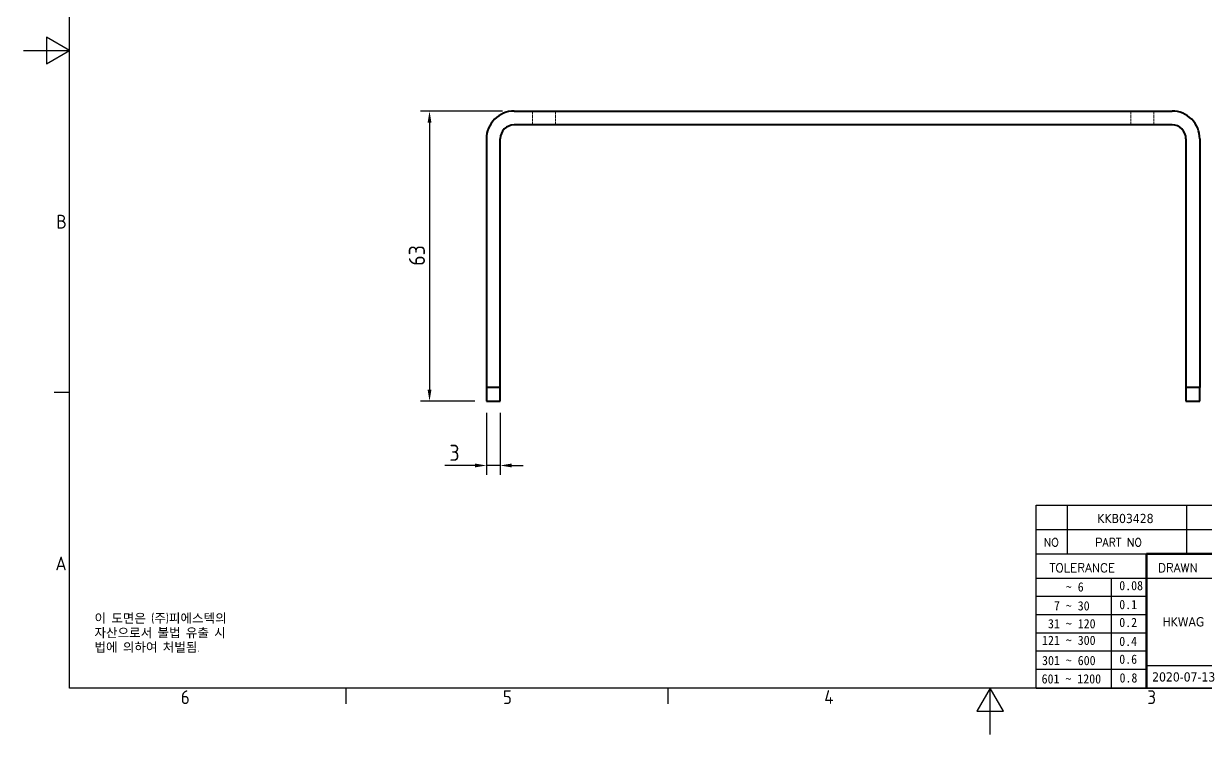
# Model space of a CAD drawing. Header units: millimetres. Extents: x 0 to 420, y 0 to 297.
# Drawn here: x 0 to 256.8, y 0 to 154.4 of the extents above; entities that cross this region are included whole.
import ezdxf
from ezdxf.enums import TextEntityAlignment as Align

# ---------------------------------------------------------------- set-up
doc = ezdxf.new("R2010")
doc.units = ezdxf.units.MM
doc.linetypes.add('DASHED', pattern=[0.2067, 0.1654, -0.0413])
doc.layers.get('0').update_dxf_attribs({"color": 3, "lineweight": 25, "true_color": 0x00ff00})
for name, color, linetype, lineweight, true_color in [('가려진 것(ISO)', 2, 'DASHED', 18, 0xffff00), ('가시적인 것(ISO)', 3, 'Continuous', 40, 0x00ff00), ('기호(ISO)', 5, 'Continuous', 25, 0x0000ff), ('제목(ISO)', 5, 'Continuous', 50, 0x0000ff), ('치수(ISO)', 2, 'Continuous', 25, 0xffff00)]:
    doc.layers.add(name, color=color, linetype=linetype, lineweight=lineweight, true_color=true_color)
doc.layers.add('경계(ISO)', color=7, linetype='Continuous', lineweight=25)
doc.layers.add('해치(ISO)', color=7, linetype='Continuous', lineweight=18)
doc.styles.add('HAN_291', font='')
doc.styles.add('HAN_370', font='', dxfattribs={"width": 2})
doc.styles.add('RC_284', font='ROMANC.shx')
doc.styles.add('RC_287', font='ROMANC.shx')
doc.styles.add('RC_292', font='ROMANC.shx')
doc.styles.add('ROMANT_294', font='romant.shx')
doc.styles.add('문자 텍스트_PSTEK_POSCO', font='isocp.shx')
doc.styles.add('치수 텍스트_PSTEK_POSCO', font='isocp.shx')
doc.styles.add('텍스트 스타일198', font='tahoma.ttf')
doc.styles.add('텍스트 스타일333', font='ROMANC.shx', dxfattribs={"width": 0.800000011920929})
doc.styles.get('HAN_291').set_extended_font_data('GulimChe')
doc.styles.get('HAN_370').set_extended_font_data('GulimChe')
doc.dimstyles.new('치수_PSTEK_POSCO', dxfattribs={"dimtxt": 3.5, "dimasz": 2.5, "dimexe": 2, "dimexo": 2.5, "dimgap": 1, "dimtad": 1, "dimrnd": 1e-08, "dimdsep": 46, "dimtxsty": '치수 텍스트_PSTEK_POSCO', "dimcen": 0.09, "dimdle": 10, "dimclrd": 7, "dimclre": 7, "dimclrt": 2, "dimadec": 1, "dimazin": 2, "dimtfac": 1, "dimtmove": 0, "dimatfit": 3, "dimfxl": 1, "dimtolj": 1, "dimlwd": -1, "dimlwe": -1, "dimarcsym": 0})

# ---------------------------------------------------------------- blocks, each defined once
blk = doc.blocks.new('경계 Default Border')
at = {"layer": '경계(ISO)'}
for p, q in [((10, 74.25000190734863), (6.599999666213989, 74.25000190734863)), ((70, 10), (70, 6.599999666213989)), ((140, 10), (140, 6.599999666213989))]:
    blk.add_line(p, q, dxfattribs=at)
at = {"layer": '경계(ISO)', "flags": 128}
for points in [[(10, 10), (10, 287.0000076293945), (410, 287.0000076293945), (410, 10), (10, 10)], [(0, 148.5000038146973), (10, 148.5000038146973), (5, 151.3867473602295), (5, 145.6132507324219), (10, 148.5000038146973)], [(210, 0), (210, 10), (207.1132469177246, 5), (212.8867530822754, 5), (210, 10)]]:
    blk.add_lwpolyline(points, dxfattribs=at)
at = {"layer": '경계(ISO)', "color": 2, "true_color": 0xffff00, "char_height": 3.00000011920929, "attachment_point": 7, "style": '문자 텍스트_PSTEK_POSCO'}
for s, insert in [('B', (7.078270083685684, 109.8463944559917)), ('A', (6.914400698149937, 35.61784856929444)), ('6', (34.14453946055966, 6.57139439638704)), ('5', (104.1445394605597, 6.57139439638704)), ('4', (173.9734701308116, 6.59999988079071)), ('3', (244.1685395229535, 6.57139439638704))]:
    blk.add_mtext(s, dxfattribs=dict(at, insert=insert))
blk = doc.blocks.new('제목 블록 PSTEK')
at = {"true_color": 0x848484}
for points in [[(317.2195697678507, 17.0593801673321), (322.0326348870767, 21.62682475217465), (322.2781991042243, 21.94392121864296), (317.0471853425802, 16.97985676345368), (318.7512090904202, 16.1899260703855), (316.0018030350395, 12.71868385740789), (316.3356552234328, 13.00206718743325), (318.9235935156908, 16.2694494742633)], [(321.9846681452406, 19.60711530335299), (321.4042753185749, 19.60711530335299), (321.4042753185749, 19.45905590879572), (321.9846681452406, 19.45905590879572)], [(324.6615819988275, 19.45905590879572), (325.4196460989604, 19.45905590879572), (325.4196460989604, 20.11051724484596), (325.2419748254881, 20.11051724484596), (325.2419748254881, 19.60711530335299), (324.4839107253602, 19.60711530335299), (324.4839107253602, 15.3430047401139), (322.1623394187076, 15.3430047401139), (322.1623394187076, 15.19494534555726), (324.6615819988275, 15.19494534555726)], [(328.2914414389548, 19.45905590879572), (329.4054050004294, 19.45905590879572), (329.4054050004294, 20.11051724484596), (329.2277337269622, 20.11051724484596), (329.2277337269622, 19.60711530335299), (328.1137701654877, 19.60711530335299), (328.1137701654877, 18.25543873810179), (328.2914414389548, 18.25543873810179)], [(328.2914414389548, 17.41554667867274), (329.4054050004294, 17.41554667867274), (329.4054050004294, 18.10737934354514), (329.2277337269622, 18.10737934354514), (329.2277337269622, 17.56360607323003), (328.1137701654877, 17.56360607323003), (328.1137701654877, 15.9944660761648), (328.2914414389548, 15.9944660761648)], [(332.5088862584528, 20.1105172448466), (332.3312149849806, 20.1105172448466), (332.3312149849806, 18.99741471888368), (332.5088862584528, 19.11081371413894)], [(335.6156307331414, 20.11051724484596), (335.2535118015555, 20.11051724484596), (334.2514536401189, 19.30614745124769), (335.4855464857051, 15.3430047401139), (333.1954852176545, 15.3430047401139), (333.2478643833523, 15.19494534555726), (335.6632177591723, 15.19494534555726), (334.4291249135862, 19.15808805669106)], [(329.5356972676428, 15.8464066816075), (329.3580259941756, 15.8464066816075), (329.3580259941756, 15.3430047401139), (325.8342124037171, 15.3430047401139), (325.8342124037171, 15.19494534555726), (329.5356972676428, 15.19494534555726)], [(332.5088862584528, 16.92964231796647), (332.3312149849806, 17.43186301645164), (332.3312149849806, 15.3430047401139), (330.0369607660135, 15.3430047401139), (330.0369607660135, 15.19494534555726), (332.5088862584528, 15.19494534555726)]]:
    blk.add_hatch(color=252, dxfattribs=at).paths.add_polyline_path(points)
at = {"true_color": 0x0000ff}
blk.add_hatch(color=5, dxfattribs=at).paths.add_polyline_path([(321.6183518841322, 17.4193704504104), (319.5281351041078, 18.24969419629727), (322.4505835294948, 22.02344462252142), (317.2195697678507, 17.0593801673321), (318.9235935156908, 16.2694494742633), (316.1741874603099, 12.79820726128571)])
at = {"true_color": 0xff0000}
h = blk.add_hatch(color=1, dxfattribs=at)
edge = h.paths.add_edge_path(flags=0)
edge.add_line((314.2242174273352, 19.60711530335299), (314.2242174273352, 17.00126995915134))
edge.add_line((314.2242174273352, 17.00126995915134), (314.3485873187598, 17.00126995915134))
edge.add_arc((314.3485873187598, 17.6527312952023), 0.6514613360509371, 270, 360)
edge.add_line((315.0000486548106, 17.6527312952023), (315.0000486548106, 18.95565396730211))
edge.add_arc((314.3485873187598, 18.95565396730212), 0.6514613360508712, 0, 90)
edge.add_line((314.3485873187598, 19.60711530335299), (314.2242174273352, 19.60711530335299))
edge = h.paths.add_edge_path()
edge.add_arc((314.9847713324306, 18.28938669179658), 1.969189947606664, 269.9999999999959, 450)
edge.add_line((314.9847713324306, 20.25857663940318), (311.7664314776902, 20.25857663940324))
edge.add_line((311.7664314776902, 20.25857663940324), (311.7664314776902, 15.3430047401139))
edge.add_line((311.7664314776902, 15.3430047401139), (314.2242174273352, 15.3430047401139))
edge.add_line((314.2242174273352, 15.3430047401139), (314.2242174273352, 16.32019674418991))
edge.add_line((314.2242174273352, 16.32019674418991), (314.9847713324307, 16.32019674418991))
at = {"true_color": 0x848484}
h = blk.add_hatch(color=252, dxfattribs=at)
edge = h.paths.add_edge_path()
edge.add_arc((314.9847713324309, 18.28938669179657), 1.969189947606666, 270, 406.8278729790604)
edge.add_arc((315.1624426058984, 18.1413272972396), 1.969189947606962, -90, 53.560984836317004, ccw=False)
edge.add_line((315.1624426058984, 16.17213734963263), (314.4018887008024, 16.17213734963263))
edge.add_line((314.4018887008024, 16.17213734963263), (314.4018887008024, 15.19494534555726))
edge.add_line((314.4018887008024, 15.19494534555726), (311.9441027511573, 15.19494534555726))
edge.add_line((311.9441027511573, 15.19494534555726), (311.9441027511573, 15.3430047401139))
edge.add_line((311.9441027511573, 15.3430047401139), (314.2242174273352, 15.3430047401139))
edge.add_line((314.2242174273352, 15.3430047401139), (314.2242174273352, 16.32019674418991))
edge.add_line((314.2242174273352, 16.32019674418991), (314.9847713324309, 16.32019674418991))
h = blk.add_hatch(color=252, dxfattribs=at)
edge = h.paths.add_edge_path()
edge.add_line((314.4018887008024, 19.45905590879572), (314.5262585922315, 19.45905590879572))
edge.add_arc((314.5262585922314, 18.80759457274939), 0.6514613360463194, 60.4189348879147, 90.00000000000318, ccw=False)
edge.add_arc((314.3485873187602, 18.95565396730057), 0.6514613360524251, 39.96992292766206, 90.00000000009999)
edge.add_line((314.3485873187591, 19.60711530335307), (314.2242174273352, 19.60711530335298))
edge.add_line((314.2242174273352, 19.60711530335299), (314.2242174273352, 17.00126995915134))
edge.add_line((314.2242174273352, 17.00126995915134), (314.3485873187591, 17.00126995915134))
edge.add_arc((314.3485873187568, 17.652731295233), 0.6514613360816299, 270.0000000002, 274.6930825552478)
edge.add_line((314.4018887008024, 17.0034541317032), (314.4018887008024, 19.45905590879572))
at = {"true_color": 0xff0000}
for points in [[(324.4839107253602, 19.60711530335299), (325.2419748254881, 19.60711530335299), (325.2419748254881, 20.25857663940324), (321.2266040451076, 20.25857663940324), (321.2266040451076, 19.60711530335299), (321.9846681452406, 19.60711530335299), (321.9846681452406, 15.3430047401139), (324.4839107253602, 15.3430047401139)], [(329.2277337269622, 20.25857663940324), (325.65654113025, 20.25857663940324), (325.65654113025, 15.3430047401139), (329.3580259941756, 15.3430047401139), (329.3580259941756, 15.9944660761648), (328.1137701654877, 15.9944660761648), (328.1137701654877, 17.56360607323003), (329.2277337269622, 17.56360607323003), (329.2277337269622, 18.25543873810179), (328.1137701654877, 18.25543873810179), (328.1137701654877, 19.60711530335299), (329.2277337269622, 19.60711530335299)], [(332.3312149849806, 20.25857663940324), (329.8592894925411, 20.25857663940324), (329.8592894925411, 15.3430047401139), (332.3312149849806, 15.3430047401139), (332.3312149849806, 17.4318630164523), (333.0701931098801, 15.3430047401139), (335.4855464857051, 15.3430047401139), (334.2514536401189, 19.30614745124769), (335.4379594596742, 20.25857663940324), (334.3071782107978, 20.25857663940324), (332.3312149849806, 18.99741471888304)]]:
    blk.add_hatch(color=1, dxfattribs=at).paths.add_polyline_path(points)
at = {"layer": '해치(ISO)', "true_color": 0x27d1fc}
h = blk.add_hatch(color=140, dxfattribs=at)
edge = h.paths.add_edge_path()
edge.add_ellipse((330.3660919371412, 20.15576403068321), major_axis=(9.100907360794343, 0), ratio=0.4069904968023172, start_angle=301.3098473703837, end_angle=507.7436900681698)
edge.add_ellipse((331.5340919371412, 20.4634168429492), major_axis=(-9.82350664112931, 0), ratio=0.3942600559756514, start_angle=111.51207141178469, end_angle=334.47025347086895, ccw=False)
edge.add_line((335.1363447531188, 16.8601935978785), (335.0955236905705, 16.99119398620872))
at = {"color": 180, "true_color": 0x3f00ff}
for p, q in [((182.475792979055, 11.79100474011392), (182.4757929790549, 51.56524660363496)), ((182.4757929790549, 51.56524660363496), (372.4757929537551, 51.56524660363496)), ((189.2651435055721, 51.56524660363496), (189.2651435055722, 41.00524660363494)), ((215.2152739891528, 41.00524660363494), (215.2152739891528, 51.56524660363496)), ((280.8758854511282, 51.56524660363496), (280.8758854511282, 41.00524660363494)), ((310.0881549537552, 51.56524660363496), (310.0881549537553, 41.00524660363494)), ((316.9044520275131, 51.56524660363496), (316.9044520275127, 41.00524660363494)), ((338.4566026226726, 51.56524660363496), (338.4566026226727, 41.00524660363494)), ((372.4757929537551, 51.56524660363496), (372.4757929537551, 11.79100474011389)), ((182.475792979055, 46.2852466036349), (372.4757929537551, 46.28524660363492)), ((182.475792979055, 41.00524660363493), (206.451475290024, 41.00524660363493)), ((222.9401812389276, 11.79100474011392), (222.9401812389276, 41.00524660363494)), ((239.4288871878316, 11.79100474011392), (239.4288871878316, 41.00524660363494)), ((255.9175931367356, 11.79100474011392), (255.9175931367356, 41.00524660363494)), ((268.6918866058747, 41.00524660363494), (268.6918866058747, 30.44524660363498)), ((280.8758854511282, 41.00524660363494), (280.8758854511282, 25.16524660363502)), ((310.088154953755, 41.00524660363494), (310.088154953755, 11.79100474011392)), ((182.475792979055, 35.72524660363497), (206.451475290024, 35.72524660363497)), ((198.8621818849491, 12.02524660363491), (198.8621818849491, 35.72524660363497)), ((206.451475290024, 35.72524660363497), (372.4757929537551, 35.72524660363497)), ((182.475792979055, 31.77524660363492), (206.451475290024, 31.77524660363492)), ((255.917593136736, 30.44524660363498), (372.4757929537552, 30.44524660363501)), ((182.475792979055, 27.82524660363487), (206.451475290024, 27.82524660363487)), ((182.475792979055, 23.87524660363505), (206.451475290024, 23.87524660363505)), ((255.9175931367359, 25.16524660363502), (372.4757929537552, 25.165246603635)), ((268.6918866058744, 25.16524660363502), (268.6918866058744, 11.79100474011392)), ((182.475792979055, 19.92524660363478), (206.451475290024, 19.92524660363478)), ((255.9175931367359, 19.88524660363481), (310.0881549537553, 19.88524660363481)), ((182.475792979055, 15.97524660363496), (206.451475290024, 15.97524660363496)), ((206.451475290024, 16.74100474011396), (255.9175931367359, 16.74100474011396)), ((182.475792979055, 11.79100474011392), (372.4757929537551, 11.79100474011389))]:
    blk.add_line(p, q, dxfattribs=at)
at = {"color": 7, "lineweight": 50}
for p, q in [((206.4514752900237, 11.79100474011392), (206.4514752900237, 41.00524660363494)), ((206.451475290024, 41.00524660363494), (372.4757929537551, 41.00524660363496))]:
    blk.add_line(p, q, dxfattribs=at)
at = {"color": 7}
for p, q in [((322.2781991042243, 21.94392121864296), (317.0471853425802, 16.97985676345368)), ((322.4505835294948, 22.02344462252142), (317.2195697678507, 17.0593801673321)), ((317.2195697678507, 17.0593801673321), (322.0326348870767, 21.62682475217465)), ((319.5281351041078, 18.24969419629727), (322.4505835294948, 22.02344462252142)), ((322.0326348870767, 21.62682475217465), (322.2781991042243, 21.94392121864296)), ((311.7664314776902, 20.25900474011391), (311.7664314776902, 15.34300474011391)), ((314.9847713324309, 20.25857663940324), (311.7664314776902, 20.25857663940324)), ((314.9847713324309, 20.25857663940324), (311.7664314776902, 20.25857663940324)), ((311.7664314776902, 20.25857663940324), (311.7664314776902, 15.3430047401139)), ((314.2242174273352, 17.00126995915134), (314.2242174273352, 19.60711530335299)), ((314.2242174273352, 19.60711530335299), (314.3485873187591, 19.60711530335299)), ((314.3485873187591, 19.60711530335299), (314.2242174273352, 19.60711530335299)), ((314.2242174273352, 19.60711530335299), (314.2242174273352, 17.00126995915134)), ((314.2242174273352, 17.00126995915134), (314.2242174273352, 19.60711530335299)), ((314.2242174273352, 19.60711530335299), (314.3485873187591, 19.60711530335299)), ((314.4018887008024, 19.45905590879572), (314.5262585922314, 19.45905590879572)), ((314.4018887008024, 17.0034541317032), (314.4018887008024, 19.45905590879572)), ((315.0000486548106, 18.95565396730275), (315.0000486548106, 17.65273129520161)), ((315.0000486548106, 18.95565396730275), (315.0000486548106, 17.65273129520161)), ((321.6183518841322, 17.4193704504104), (319.5281351041078, 18.24969419629727)), ((325.2419748254881, 20.25857663940324), (321.2266040451076, 20.25857663940324)), ((321.2266040451076, 20.25857663940324), (321.2266040451076, 19.60711530335299)), ((325.2419748254881, 20.25857663940324), (321.2266040451076, 20.25857663940324)), ((321.2266040451076, 20.25857663940324), (321.2266040451076, 19.60711530335299)), ((321.2266040451076, 19.60711530335299), (321.9846681452406, 19.60711530335299)), ((321.2266040451076, 19.60711530335299), (321.9846681452406, 19.60711530335299)), ((321.4042753185749, 19.60711530335299), (321.4042753185749, 19.45905590879572)), ((321.9846681452406, 19.60711530335299), (321.4042753185749, 19.60711530335299)), ((321.4042753185749, 19.45905590879572), (321.9846681452406, 19.45905590879572)), ((321.9846681452406, 19.60711530335299), (321.9846681452406, 15.3430047401139)), ((321.9846681452406, 19.45905590879572), (321.9846681452406, 19.60711530335299)), ((321.9846681452406, 19.60711530335299), (321.9846681452406, 15.3430047401139)), ((324.4839107253602, 19.60711530335299), (325.2419748254881, 19.60711530335299)), ((324.4839107253602, 15.3430047401139), (324.4839107253602, 19.60711530335299)), ((325.2419748254881, 19.60711530335299), (324.4839107253602, 19.60711530335299)), ((324.4839107253602, 19.60711530335299), (324.4839107253602, 15.3430047401139)), ((324.4839107253602, 19.60711530335299), (325.2419748254881, 19.60711530335299)), ((324.4839107253602, 15.3430047401139), (324.4839107253602, 19.60711530335299)), ((324.6615819988275, 19.45905590879572), (325.4196460989604, 19.45905590879572)), ((324.6615819988275, 15.19494534555726), (324.6615819988275, 19.45905590879572)), ((325.2419748254881, 19.60711530335299), (325.2419748254881, 20.25857663940324)), ((325.2419748254881, 19.60711530335299), (325.2419748254881, 20.25857663940324)), ((325.4196460989604, 20.11051724484596), (325.2419748254881, 20.11051724484596)), ((325.2419748254881, 20.11051724484596), (325.2419748254881, 19.60711530335299)), ((325.4196460989604, 19.45905590879572), (325.4196460989604, 20.11051724484596)), ((329.2277337269622, 20.25857663940324), (325.65654113025, 20.25857663940324)), ((325.65654113025, 20.25857663940324), (325.65654113025, 15.3430047401139)), ((325.65654113025, 20.25857663940324), (325.65654113025, 15.3430047401139)), ((329.2277337269622, 20.25857663940324), (325.65654113025, 20.25857663940324)), ((328.1137701654877, 18.25543873810179), (328.1137701654877, 19.60711530335299)), ((328.1137701654877, 19.60711530335299), (329.2277337269622, 19.60711530335299)), ((329.2277337269622, 19.60711530335299), (328.1137701654877, 19.60711530335299)), ((328.1137701654877, 19.60711530335299), (328.1137701654877, 18.25543873810179)), ((328.1137701654877, 18.25543873810179), (328.1137701654877, 19.60711530335299)), ((328.1137701654877, 19.60711530335299), (329.2277337269622, 19.60711530335299)), ((329.2277337269622, 18.25543873810179), (328.1137701654877, 18.25543873810179)), ((328.1137701654877, 18.25543873810179), (328.2914414389548, 18.25543873810179)), ((329.2277337269622, 18.25543873810179), (328.1137701654877, 18.25543873810179)), ((328.2914414389548, 18.25543873810179), (328.2914414389548, 19.45905590879572)), ((328.2914414389548, 19.45905590879572), (329.4054050004294, 19.45905590879572)), ((329.2277337269622, 19.60711530335299), (329.2277337269622, 20.25857663940324)), ((329.2277337269622, 19.60711530335299), (329.2277337269622, 20.25857663940324)), ((329.4054050004294, 20.11051724484596), (329.2277337269622, 20.11051724484596)), ((329.2277337269622, 20.11051724484596), (329.2277337269622, 19.60711530335299)), ((329.2277337269622, 17.56360607323003), (329.2277337269622, 18.25543873810179)), ((329.2277337269622, 17.56360607323003), (329.2277337269622, 18.25543873810179)), ((329.4054050004294, 18.10737934354514), (329.2277337269622, 18.10737934354514)), ((329.2277337269622, 18.10737934354514), (329.2277337269622, 17.56360607323003)), ((329.4054050004294, 19.45905590879572), (329.4054050004294, 20.11051724484596)), ((329.4054050004294, 17.41554667867274), (329.4054050004294, 18.10737934354514)), ((332.3312149849806, 20.25857663940324), (329.8592894925411, 20.25857663940324)), ((329.8592894925411, 20.25857663940324), (329.8592894925411, 15.3430047401139)), ((329.8592894925411, 20.25857663940324), (329.8592894925411, 15.3430047401139)), ((332.3312149849806, 20.25857663940324), (329.8592894925411, 20.25857663940324)), ((334.3071782107978, 20.25857663940324), (332.3312149849806, 18.99741471888304)), ((332.3312149849806, 18.99741471888304), (332.3312149849806, 20.25857663940324)), ((334.3071782107978, 20.25857663940324), (332.3312149849806, 18.99741471888304)), ((332.3312149849806, 18.99741471888304), (332.3312149849806, 20.25857663940324)), ((332.5088862584528, 20.1105172448466), (332.3312149849806, 20.1105172448466)), ((332.3312149849806, 20.1105172448466), (332.3312149849806, 18.99741471888368)), ((332.3312149849806, 18.99741471888368), (332.5088862584528, 19.11081371413894)), ((332.5088862584528, 19.11081371413894), (332.5088862584528, 20.1105172448466)), ((334.2514536401189, 19.30614745124769), (335.4379594596742, 20.25857663940324)), ((334.2514536401189, 19.30614745124769), (335.4379594596742, 20.25857663940324)), ((335.2535118015555, 20.11051724484596), (334.2514536401189, 19.30614745124769)), ((335.4855464857051, 15.3430047401139), (334.2514536401189, 19.30614745124769)), ((334.2514536401189, 19.30614745124769), (335.4855464857051, 15.3430047401139)), ((335.4855464857051, 15.3430047401139), (334.2514536401189, 19.30614745124769)), ((335.4379594596742, 20.25857663940324), (334.3071782107978, 20.25857663940324)), ((335.4379594596742, 20.25857663940324), (334.3071782107978, 20.25857663940324)), ((334.4291249135862, 19.15808805669104), (335.6156307331414, 20.11051724484596)), ((335.6632177591723, 15.19494534555726), (334.4291249135862, 19.15808805669104)), ((335.6156307331414, 20.11051724484596), (335.2535118015555, 20.11051724484596)), ((314.3485873187591, 17.00126995915134), (314.2242174273352, 17.00126995915134)), ((314.2242174273352, 17.00126995915134), (314.3485873187591, 17.00126995915134)), ((314.3485873187591, 17.00126995915134), (314.2242174273352, 17.00126995915134)), ((314.2242174273352, 16.32019674418991), (314.9847713324309, 16.32019674418991)), ((314.2242174273352, 15.3430047401139), (314.2242174273352, 16.32019674418991)), ((314.9847713324309, 16.32019674418991), (314.2242174273352, 16.32019674418991)), ((314.2242174273352, 16.32019674418991), (314.2242174273352, 15.3430047401139)), ((314.2242174273352, 16.32019674418991), (314.9847713324309, 16.32019674418991)), ((314.2242174273352, 15.3430047401139), (314.2242174273352, 16.32019674418991)), ((314.4018887008024, 16.17213734963263), (315.162442605898, 16.17213734963263)), ((314.4018887008024, 15.19494534555726), (314.4018887008024, 16.17213734963263)), ((318.7512090904202, 16.1899260703855), (316.0018030350395, 12.71868385740789)), ((316.1741874603099, 12.79820726128571), (321.6183518841322, 17.4193704504104)), ((318.9235935156908, 16.2694494742633), (316.1741874603099, 12.79820726128571)), ((316.3356552234328, 13.00206718743325), (318.9235935156908, 16.2694494742633)), ((317.0471853425802, 16.97985676345368), (318.7512090904202, 16.1899260703855)), ((318.9235935156908, 16.2694494742633), (317.2195697678507, 17.0593801673321)), ((317.2195697678507, 17.0593801673321), (318.9235935156908, 16.2694494742633)), ((328.1137701654877, 17.56360607323003), (329.2277337269622, 17.56360607323003)), ((328.1137701654877, 15.9944660761648), (328.1137701654877, 17.56360607323003)), ((329.2277337269622, 17.56360607323003), (328.1137701654877, 17.56360607323003)), ((328.1137701654877, 17.56360607323003), (328.1137701654877, 15.9944660761648)), ((328.1137701654877, 17.56360607323003), (329.2277337269622, 17.56360607323003)), ((328.1137701654877, 15.9944660761648), (328.1137701654877, 17.56360607323003)), ((329.3580259941756, 15.9944660761648), (328.1137701654877, 15.9944660761648)), ((328.1137701654877, 15.9944660761648), (328.2914414389548, 15.9944660761648)), ((329.3580259941756, 15.9944660761648), (328.1137701654877, 15.9944660761648)), ((328.2914414389548, 15.9944660761648), (328.2914414389548, 17.41554667867274)), ((328.2914414389548, 17.41554667867274), (329.4054050004294, 17.41554667867274)), ((329.3580259941756, 15.3430047401139), (329.3580259941756, 15.9944660761648)), ((329.3580259941756, 15.3430047401139), (329.3580259941756, 15.9944660761648)), ((329.5356972676428, 15.8464066816075), (329.3580259941756, 15.8464066816075)), ((329.3580259941756, 15.8464066816075), (329.3580259941756, 15.3430047401139)), ((329.5356972676428, 15.19494534555726), (329.5356972676428, 15.8464066816075)), ((332.3312149849806, 17.4318630164523), (333.0701931098801, 15.3430047401139)), ((332.3312149849806, 15.3430047401139), (332.3312149849806, 17.4318630164523)), ((332.5088862584528, 16.92964231796647), (332.3312149849806, 17.43186301645164)), ((332.3312149849806, 17.43186301645164), (332.3312149849806, 15.3430047401139)), ((332.3312149849806, 17.4318630164523), (333.0701931098801, 15.3430047401139)), ((332.3312149849806, 15.3430047401139), (332.3312149849806, 17.4318630164523)), ((332.5088862584528, 15.19494534555726), (332.5088862584528, 16.92964231796647)), ((345.0447381189468, 17.50375595811051), (344.9867755289346, 17.689895936919)), ((311.7664314776902, 15.3430047401139), (314.2242174273352, 15.3430047401139)), ((311.7664314776902, 15.3430047401139), (314.2242174273352, 15.3430047401139)), ((314.2242174273352, 15.3430047401139), (311.9441027511573, 15.3430047401139)), ((311.9441027511573, 15.3430047401139), (311.9441027511573, 15.19494534555726)), ((311.9441027511573, 15.19494534555726), (314.4018887008024, 15.19494534555726)), ((316.0018030350395, 12.71868385740789), (316.3356552234328, 13.00206718743325)), ((321.9846681452406, 15.3430047401139), (324.4839107253602, 15.3430047401139)), ((321.9846681452406, 15.3430047401139), (324.4839107253602, 15.3430047401139)), ((324.4839107253602, 15.3430047401139), (322.1623394187076, 15.3430047401139)), ((322.1623394187076, 15.3430047401139), (322.1623394187076, 15.19494534555726)), ((322.1623394187076, 15.19494534555726), (324.6615819988275, 15.19494534555726)), ((325.65654113025, 15.3430047401139), (329.3580259941756, 15.3430047401139)), ((325.65654113025, 15.3430047401139), (329.3580259941756, 15.3430047401139)), ((329.3580259941756, 15.3430047401139), (325.8342124037171, 15.3430047401139)), ((325.8342124037171, 15.3430047401139), (325.8342124037171, 15.19494534555726)), ((325.8342124037171, 15.19494534555726), (329.5356972676428, 15.19494534555726)), ((329.8592894925411, 15.3430047401139), (332.3312149849806, 15.3430047401139)), ((329.8592894925411, 15.3430047401139), (332.3312149849806, 15.3430047401139)), ((332.3312149849806, 15.3430047401139), (330.0369607660135, 15.3430047401139)), ((330.0369607660135, 15.3430047401139), (330.0369607660135, 15.19494534555726)), ((330.0369607660135, 15.19494534555726), (332.5088862584528, 15.19494534555726)), ((333.0701931098801, 15.3430047401139), (335.4855464857051, 15.3430047401139)), ((333.0701931098801, 15.3430047401139), (335.4855464857051, 15.3430047401139)), ((335.4855464857051, 15.3430047401139), (333.1954852176545, 15.3430047401139)), ((333.1954852176545, 15.3430047401139), (333.2478643833523, 15.19494534555726)), ((333.2478643833523, 15.19494534555726), (335.6632177591723, 15.19494534555726))]:
    blk.add_line(p, q, dxfattribs=at)
at = {"color": 5, "true_color": 0x0000ff}
for p, q in [((322.4505835294948, 22.02344462252142), (317.2195697678507, 17.0593801673321)), ((319.5281351041078, 18.24969419629727), (322.4505835294948, 22.02344462252142)), ((321.6183518841322, 17.4193704504104), (319.5281351041078, 18.24969419629727)), ((316.1741874603099, 12.79820726128571), (321.6183518841322, 17.4193704504104)), ((318.9235935156908, 16.2694494742633), (316.1741874603099, 12.79820726128571)), ((317.2195697678507, 17.0593801673321), (318.9235935156908, 16.2694494742633))]:
    blk.add_line(p, q, dxfattribs=at)
at = {"color": 1, "true_color": 0xff0000}
for p, q in [((314.9847713324309, 20.25857663940324), (311.7664314776902, 20.25857663940324)), ((311.7664314776902, 20.25857663940324), (311.7664314776902, 15.3430047401139)), ((314.2242174273352, 17.00126995915134), (314.2242174273352, 19.60711530335299)), ((314.2242174273352, 19.60711530335299), (314.3485873187591, 19.60711530335299)), ((315.0000486548106, 18.95565396730275), (315.0000486548106, 17.65273129520161)), ((325.2419748254881, 20.25857663940324), (321.2266040451076, 20.25857663940324)), ((321.2266040451076, 20.25857663940324), (321.2266040451076, 19.60711530335299)), ((321.2266040451076, 19.60711530335299), (321.9846681452406, 19.60711530335299)), ((321.9846681452406, 19.60711530335299), (321.9846681452406, 15.3430047401139)), ((324.4839107253602, 19.60711530335299), (325.2419748254881, 19.60711530335299)), ((324.4839107253602, 15.3430047401139), (324.4839107253602, 19.60711530335299)), ((325.2419748254881, 19.60711530335299), (325.2419748254881, 20.25857663940324)), ((329.2277337269622, 20.25857663940324), (325.65654113025, 20.25857663940324)), ((325.65654113025, 20.25857663940324), (325.65654113025, 15.3430047401139)), ((328.1137701654877, 18.25543873810179), (328.1137701654877, 19.60711530335299)), ((328.1137701654877, 19.60711530335299), (329.2277337269622, 19.60711530335299)), ((329.2277337269622, 18.25543873810179), (328.1137701654877, 18.25543873810179)), ((329.2277337269622, 19.60711530335299), (329.2277337269622, 20.25857663940324)), ((329.2277337269622, 17.56360607323003), (329.2277337269622, 18.25543873810179)), ((332.3312149849806, 20.25857663940324), (329.8592894925411, 20.25857663940324)), ((329.8592894925411, 20.25857663940324), (329.8592894925411, 15.3430047401139)), ((334.3071782107978, 20.25857663940324), (332.3312149849806, 18.99741471888304)), ((332.3312149849806, 18.99741471888304), (332.3312149849806, 20.25857663940324)), ((334.2514536401189, 19.30614745124769), (335.4379594596742, 20.25857663940324)), ((335.4855464857051, 15.3430047401139), (334.2514536401189, 19.30614745124769)), ((335.4379594596742, 20.25857663940324), (334.3071782107978, 20.25857663940324)), ((314.3485873187591, 17.00126995915134), (314.2242174273352, 17.00126995915134)), ((314.2242174273352, 16.32019674418991), (314.9847713324309, 16.32019674418991)), ((314.2242174273352, 15.3430047401139), (314.2242174273352, 16.32019674418991)), ((328.1137701654877, 17.56360607323003), (329.2277337269622, 17.56360607323003)), ((328.1137701654877, 15.9944660761648), (328.1137701654877, 17.56360607323003)), ((329.3580259941756, 15.9944660761648), (328.1137701654877, 15.9944660761648)), ((329.3580259941756, 15.3430047401139), (329.3580259941756, 15.9944660761648)), ((332.3312149849806, 17.4318630164523), (333.0701931098801, 15.3430047401139)), ((332.3312149849806, 15.3430047401139), (332.3312149849806, 17.4318630164523)), ((311.7664314776902, 15.3430047401139), (314.2242174273352, 15.3430047401139)), ((321.9846681452406, 15.3430047401139), (324.4839107253602, 15.3430047401139)), ((325.65654113025, 15.3430047401139), (329.3580259941756, 15.3430047401139)), ((329.8592894925411, 15.3430047401139), (332.3312149849806, 15.3430047401139)), ((333.0701931098801, 15.3430047401139), (335.4855464857051, 15.3430047401139))]:
    blk.add_line(p, q, dxfattribs=at)
at = {"color": 7}
for centre, radius, start, end in [((314.3485873187598, 18.95565396730211), 0.6514613360508712, 0, 90), ((314.3485873187602, 18.95565396730057), 0.6514613360524251, 39.96992292766117, 90), ((314.3485873187598, 18.95565396730212), 0.6514613360508712, 0, 90), ((314.5262585922314, 18.80759457274939), 0.6514613360463193, 60.41893488791137, 90), ((314.9847713324309, 18.28938669179658), 1.969189947606665, 270, 90), ((314.9847713324309, 18.28938669179658), 1.969189947606665, 270, 90), ((314.9847713324307, 18.2893866917965), 1.969189947606594, 270, 46.82787297909833), ((315.1624426058984, 18.1413272972396), 1.969189947606961, 270, 53.56098483636067), ((314.3485873187597, 17.65273129520228), 0.6514613360509381, 270, 0), ((314.3485873187598, 17.6527312952023), 0.6514613360509381, 270, 0), ((314.3485873187568, 17.652731295233), 0.6514613360816299, 270, 274.6930825552478)]:
    blk.add_arc(centre, radius, start, end, dxfattribs=at)
at = {"color": 1, "true_color": 0xff0000}
for centre, radius, start, end in [((314.3485873187598, 18.95565396730211), 0.6514613360508712, 0, 90), ((314.9847713324309, 18.28938669179657), 1.969189947606665, 270, 90), ((314.3485873187598, 17.6527312952023), 0.6514613360509381, 270, 0)]:
    blk.add_arc(centre, radius, start, end, dxfattribs=at)
at = {"layer": '제목(ISO)', "lineweight": 18}
blk.add_line((182.475792979055, 35.72500474011393), (182.475792979055, 11.79100474011392), dxfattribs=at)
at = {"layer": '제목(ISO)'}
for p, q in [((322.2781991042243, 21.94392121864296), (317.0471853425802, 16.97985676345368)), ((322.4505835294948, 22.02344462252142), (317.2195697678507, 17.0593801673321)), ((317.2195697678507, 17.0593801673321), (322.0326348870767, 21.62682475217465)), ((319.5281351041078, 18.24969419629727), (322.4505835294948, 22.02344462252142)), ((322.0326348870767, 21.62682475217465), (322.2781991042243, 21.94392121864296)), ((314.9847713324306, 20.25857663940324), (311.7664314776902, 20.25857663940324)), ((311.7664314776902, 20.25857663940324), (311.7664314776902, 15.3430047401139)), ((314.2242174273352, 17.00126995915134), (314.2242174273352, 19.60711530335299)), ((314.2242174273352, 19.60711530335299), (314.3485873187598, 19.60711530335299)), ((314.3485873187591, 19.60711530335299), (314.2242174273352, 19.60711530335299)), ((314.2242174273352, 19.60711530335299), (314.2242174273352, 17.00126995915134)), ((314.4018887008024, 19.45905590879572), (314.5262585922314, 19.45905590879572)), ((314.4018887008024, 17.0034541317032), (314.4018887008024, 19.45905590879572)), ((315.0000486548106, 18.95565396730211), (315.0000486548106, 17.6527312952023)), ((321.6183518841322, 17.4193704504104), (319.5281351041078, 18.24969419629727)), ((325.2419748254881, 20.25857663940324), (321.2266040451076, 20.25857663940324)), ((321.2266040451076, 20.25857663940324), (321.2266040451076, 19.60711530335299)), ((321.2266040451076, 19.60711530335299), (321.9846681452406, 19.60711530335299)), ((321.9846681452406, 19.60711530335299), (321.4042753185749, 19.60711530335299)), ((321.4042753185749, 19.60711530335299), (321.4042753185749, 19.45905590879572)), ((321.4042753185749, 19.45905590879572), (321.9846681452406, 19.45905590879572)), ((321.9846681452406, 19.60711530335299), (321.9846681452406, 15.3430047401139)), ((321.9846681452406, 19.45905590879572), (321.9846681452406, 19.60711530335299)), ((324.4839107253602, 19.60711530335299), (325.2419748254881, 19.60711530335299)), ((324.4839107253602, 15.3430047401139), (324.4839107253602, 19.60711530335299)), ((325.2419748254881, 19.60711530335299), (324.4839107253602, 19.60711530335299)), ((324.4839107253602, 19.60711530335299), (324.4839107253602, 15.3430047401139)), ((324.6615819988275, 19.45905590879572), (325.4196460989604, 19.45905590879572)), ((324.6615819988275, 15.19494534555726), (324.6615819988275, 19.45905590879572)), ((325.2419748254881, 19.60711530335299), (325.2419748254881, 20.25857663940324)), ((325.4196460989604, 20.11051724484596), (325.2419748254881, 20.11051724484596)), ((325.2419748254881, 20.11051724484596), (325.2419748254881, 19.60711530335299)), ((325.4196460989604, 19.45905590879572), (325.4196460989604, 20.11051724484596)), ((329.2277337269622, 20.25857663940324), (325.65654113025, 20.25857663940324)), ((325.65654113025, 20.25857663940324), (325.65654113025, 15.3430047401139)), ((328.1137701654877, 18.25543873810179), (328.1137701654877, 19.60711530335299)), ((328.1137701654877, 19.60711530335299), (329.2277337269622, 19.60711530335299)), ((329.2277337269622, 19.60711530335299), (328.1137701654877, 19.60711530335299)), ((328.1137701654877, 19.60711530335299), (328.1137701654877, 18.25543873810179)), ((329.2277337269622, 18.25543873810179), (328.1137701654877, 18.25543873810179)), ((328.1137701654877, 18.25543873810179), (328.2914414389548, 18.25543873810179)), ((328.2914414389548, 19.45905590879572), (329.4054050004294, 19.45905590879572)), ((328.2914414389548, 18.25543873810179), (328.2914414389548, 19.45905590879572)), ((329.2277337269622, 19.60711530335299), (329.2277337269622, 20.25857663940324)), ((329.4054050004294, 20.11051724484596), (329.2277337269622, 20.11051724484596)), ((329.2277337269622, 20.11051724484596), (329.2277337269622, 19.60711530335299)), ((329.2277337269622, 17.56360607323003), (329.2277337269622, 18.25543873810179)), ((329.4054050004294, 18.10737934354514), (329.2277337269622, 18.10737934354514)), ((329.2277337269622, 18.10737934354514), (329.2277337269622, 17.56360607323003)), ((329.4054050004294, 19.45905590879572), (329.4054050004294, 20.11051724484596)), ((329.4054050004294, 17.41554667867274), (329.4054050004294, 18.10737934354514)), ((332.3312149849806, 20.25857663940324), (329.8592894925411, 20.25857663940324)), ((329.8592894925411, 20.25857663940324), (329.8592894925411, 15.3430047401139)), ((334.3071782107978, 20.25857663940324), (332.3312149849806, 18.99741471888304)), ((332.3312149849806, 18.99741471888304), (332.3312149849806, 20.25857663940324)), ((332.5088862584528, 20.1105172448466), (332.3312149849806, 20.1105172448466)), ((332.3312149849806, 20.1105172448466), (332.3312149849806, 18.99741471888368)), ((332.3312149849806, 18.99741471888368), (332.5088862584528, 19.11081371413894)), ((332.5088862584528, 19.11081371413894), (332.5088862584528, 20.1105172448466)), ((334.2514536401189, 19.30614745124769), (335.4379594596742, 20.25857663940324)), ((335.2535118015555, 20.11051724484596), (334.2514536401189, 19.30614745124769)), ((335.4855464857051, 15.3430047401139), (334.2514536401189, 19.30614745124769)), ((334.2514536401189, 19.30614745124769), (335.4855464857051, 15.3430047401139)), ((335.4379594596742, 20.25857663940324), (334.3071782107978, 20.25857663940324)), ((334.4291249135862, 19.15808805669106), (335.6156307331414, 20.11051724484596)), ((335.6632177591723, 15.19494534555726), (334.4291249135862, 19.15808805669106)), ((335.6156307331414, 20.11051724484596), (335.2535118015555, 20.11051724484596)), ((314.3485873187598, 17.00126995915134), (314.2242174273352, 17.00126995915134)), ((314.2242174273352, 17.00126995915134), (314.3485873187591, 17.00126995915134)), ((314.2242174273352, 15.3430047401139), (314.2242174273352, 16.32019674418991)), ((314.2242174273352, 16.32019674418991), (314.9847713324307, 16.32019674418991)), ((314.9847713324309, 16.32019674418991), (314.2242174273352, 16.32019674418991)), ((314.2242174273352, 16.32019674418991), (314.2242174273352, 15.3430047401139)), ((314.4018887008024, 15.19494534555726), (314.4018887008024, 16.17213734963263)), ((314.4018887008024, 16.17213734963263), (315.1624426058984, 16.17213734963263)), ((318.7512090904202, 16.1899260703855), (316.0018030350395, 12.71868385740789)), ((316.1741874603099, 12.79820726128571), (321.6183518841322, 17.4193704504104)), ((318.9235935156908, 16.2694494742633), (316.1741874603099, 12.79820726128571)), ((316.3356552234328, 13.00206718743325), (318.9235935156908, 16.2694494742633)), ((317.0471853425802, 16.97985676345368), (318.7512090904202, 16.1899260703855)), ((317.2195697678507, 17.0593801673321), (318.9235935156908, 16.2694494742633)), ((318.9235935156908, 16.2694494742633), (317.2195697678507, 17.0593801673321)), ((328.1137701654877, 15.9944660761648), (328.1137701654877, 17.56360607323003)), ((328.1137701654877, 17.56360607323003), (329.2277337269622, 17.56360607323003)), ((329.2277337269622, 17.56360607323003), (328.1137701654877, 17.56360607323003)), ((328.1137701654877, 17.56360607323003), (328.1137701654877, 15.9944660761648)), ((329.3580259941756, 15.9944660761648), (328.1137701654877, 15.9944660761648)), ((328.1137701654877, 15.9944660761648), (328.2914414389548, 15.9944660761648)), ((328.2914414389548, 17.41554667867274), (329.4054050004294, 17.41554667867274)), ((328.2914414389548, 15.9944660761648), (328.2914414389548, 17.41554667867274)), ((329.3580259941756, 15.3430047401139), (329.3580259941756, 15.9944660761648)), ((329.5356972676428, 15.8464066816075), (329.3580259941756, 15.8464066816075)), ((329.3580259941756, 15.8464066816075), (329.3580259941756, 15.3430047401139)), ((329.5356972676428, 15.19494534555726), (329.5356972676428, 15.8464066816075)), ((332.3312149849806, 15.3430047401139), (332.3312149849806, 17.4318630164523)), ((332.3312149849806, 17.4318630164523), (333.0701931098801, 15.3430047401139)), ((332.5088862584528, 16.92964231796647), (332.3312149849806, 17.43186301645164)), ((332.3312149849806, 17.43186301645164), (332.3312149849806, 15.3430047401139)), ((332.5088862584528, 15.19494534555726), (332.5088862584528, 16.92964231796647)), ((311.7664314776902, 15.3430047401139), (314.2242174273352, 15.3430047401139)), ((314.2242174273352, 15.3430047401139), (311.9441027511573, 15.3430047401139)), ((311.9441027511573, 15.3430047401139), (311.9441027511573, 15.19494534555726)), ((311.9441027511573, 15.19494534555726), (314.4018887008024, 15.19494534555726)), ((316.0018030350395, 12.71868385740789), (316.3356552234328, 13.00206718743325)), ((321.9846681452406, 15.3430047401139), (324.4839107253602, 15.3430047401139)), ((324.4839107253602, 15.3430047401139), (322.1623394187076, 15.3430047401139)), ((322.1623394187076, 15.3430047401139), (322.1623394187076, 15.19494534555726)), ((322.1623394187076, 15.19494534555726), (324.6615819988275, 15.19494534555726)), ((325.65654113025, 15.3430047401139), (329.3580259941756, 15.3430047401139)), ((329.3580259941756, 15.3430047401139), (325.8342124037171, 15.3430047401139)), ((325.8342124037171, 15.3430047401139), (325.8342124037171, 15.19494534555726)), ((325.8342124037171, 15.19494534555726), (329.5356972676428, 15.19494534555726)), ((329.8592894925411, 15.3430047401139), (332.3312149849806, 15.3430047401139)), ((332.3312149849806, 15.3430047401139), (330.0369607660135, 15.3430047401139)), ((330.0369607660135, 15.3430047401139), (330.0369607660135, 15.19494534555726)), ((330.0369607660135, 15.19494534555726), (332.5088862584528, 15.19494534555726)), ((333.0701931098801, 15.3430047401139), (335.4855464857051, 15.3430047401139)), ((335.4855464857051, 15.3430047401139), (333.1954852176545, 15.3430047401139)), ((333.1954852176545, 15.3430047401139), (333.2478643833523, 15.19494534555726)), ((333.2478643833523, 15.19494534555726), (335.6632177591723, 15.19494534555726))]:
    blk.add_line(p, q, dxfattribs=at)
at = {"layer": '제목(ISO)', "color": 4, "true_color": 0x00ffff}
blk.add_line((335.1363447531188, 16.8601935978785), (335.0955236905705, 16.99119398620872), dxfattribs=at)
at = {"layer": '제목(ISO)'}
for centre, radius, start, end in [((314.3485873187598, 18.95565396730212), 0.6514613360508712, 0, 90), ((314.3485873187602, 18.95565396730057), 0.6514613360524251, 39.96992292766117, 90), ((314.5262585922314, 18.80759457274939), 0.6514613360463193, 60.41893488791137, 90), ((314.9847713324306, 18.28938669179658), 1.969189947606664, 46.82787297909431, 90), ((314.9847713324307, 18.2893866917965), 1.969189947606594, 270, 46.82787297909833), ((314.9847713324309, 18.28938669179657), 1.969189947606666, 270, 46.8278729790603), ((315.1624426058984, 18.1413272972396), 1.969189947606962, 270, 53.56098483631701), ((314.3485873187598, 17.6527312952023), 0.6514613360509371, 270, 0), ((314.3485873187568, 17.652731295233), 0.6514613360816299, 270, 274.6930825552478)]:
    blk.add_arc(centre, radius, start, end, dxfattribs=at)
at = {"layer": '제목(ISO)', "color": 4, "true_color": 0x00ffff}
for centre, major_axis, ratio, start_param, end_param in [((331.5340919371412, 20.4634168429492), (9.82350664112931, 0), 0.3942600559756514, 5.087845455444478, 8.97919982663645), ((330.3660919371412, 20.15576403068321), (9.100907360794343, 0), 0.4069904968023172, 5.258848905294775, 8.861799147915196)]:
    blk.add_ellipse(centre, major_axis=major_axis, ratio=ratio, start_param=start_param, end_param=end_param, dxfattribs=at)
at = {"color": 2, "true_color": 0xffff00}
for s, height, style, p in [('NO', 1.742399930953979, 'RC_284', (184.135398793432, 42.62317362549192)), ('PART NO', 1.742399930953979, 'RC_284', (195.3359407378685, 42.62317362549192)), ('DESCRIPTION', 1.742399930953979, 'RC_284', (240.4025565652523, 42.62317362549192)), ("Q'TY", 1.742399930953979, 'RC_284', (310.1440786515383, 42.62317362549192)), ('COLOR/FINISH', 1.742399930953979, 'RC_284', (317.7725341324144, 42.62317362549192)), ('REMARK', 1.742399930953979, 'RC_284', (348.346649953877, 42.62317362549192)), (' TOLERANCE', 1.899999976158142, 'RC_287', (184.0872874387979, 37.00893196870329)), ('DRAWN', 1.899999976158142, 'RC_287', (208.9766620976279, 37.00893196870329)), ('CHECKED', 1.899999976158142, 'RC_287', (223.6856844514997, 37.00893196870329)), ('APPROVED', 1.899999976158142, 'RC_287', (239.7795453577791, 37.00893196870329)), ('UNIT', 1.742399930953979, 'RC_284', (259.1652673287452, 37.34317362549218)), ('SCALE', 1.742399930953979, 'RC_284', (270.2934779252897, 37.34317362549218)), ('MODEL NAME', 2.178000062704086, 'RC_292', (284.096330289083, 37.25462520371384)), ('    ~ 6', 2.000000029802322, 'HAN_291', (183.7721304966814, 32.8176515608431)), ('0.08', 2.000000029802322, 'HAN_291', (200.5467345600617, 33.09873600004101)), ('mm', 1.742399930953979, 'RC_284', (259.6505418159997, 32.3543089683787)), ('PART NAME', 2.178000062704086, 'RC_292', (285.1416959765849, 32.03045329421792)), ('0.1', 2.000000029802322, 'HAN_291', (200.5467345600617, 28.98646558742206)), ('  7 ~ 30', 2.000000029802322, 'HAN_291', (183.7721304966814, 28.70538114822415)), (' DWG NO.', 2.178000062704086, 'RC_292', (284.8124284083233, 26.75045329421772)), (' 31 ~ 120', 2.000000029802322, 'HAN_291', (183.7721304966814, 24.82628181916237)), ('0.2', 2.000000029802322, 'HAN_291', (200.5467345600617, 25.10736625836028)), ('121 ~ 300', 2.000000029802322, 'HAN_291', (183.7721304966814, 21.21401206133254)), ('SIZE', 1.742399930953979, 'RC_284', (259.1652673287452, 21.69497768947366)), ('REFERENCE', 2.178000062704086, 'RC_292', (278.2741065029841, 21.43214925458022)), ('0.4', 2.000000029802322, 'HAN_291', (200.5467345600617, 20.99509650053045)), ('301 ~ 600', 2.000000029802322, 'HAN_291', (183.7721304966814, 16.83491273227077)), ('0.6', 2.000000029802322, 'HAN_291', (200.5467345600617, 17.11599717146868)), ('601 ~ 1200', 2.000000029802322, 'HAN_291', (183.6802025156883, 12.84759660881125)), ('0.8', 2.000000029802322, 'HAN_291', (200.6097246063884, 13.05732192299702))]:
    blk.add_text(s, height=height, dxfattribs=dict(at, style=style)).set_placement(p)
at = {"color": 2, "true_color": 0xffff00, "style": 'RC_284'}
blk.add_text('MATERIAL', height=1.742399930953979, dxfattribs=at).set_placement((295.4820202024417, 43.64524660363492), align=Align.MIDDLE_CENTER)
at = {"color": 7, "style": '텍스트 스타일333', "width": 0.7999999523162842}
blk.add_text('N/S', height=2.000000029802322, dxfattribs=at).set_placement((274.7838860285014, 33.08524660363496), align=Align.MIDDLE_CENTER)
at = {"color": 2, "true_color": 0xffff00, "style": '텍스트 스타일333', "width": 0.7999999523162842}
blk.add_text('3rd ANGLE PROJ.', height=2.000000029802322, dxfattribs=at).set_placement((256.8430306642954, 26.76148381654429))
at = {"color": 7, "style": 'ROMANT_294'}
for s, p in [('POWER', (342.82727231297, 20.97115304607566)), ('SYSTEM', (342.82727231297, 17.3284636719184)), ('TECHNOLOGY', (342.82727231297, 13.57194088644453))]:
    blk.add_text(s, height=2.700000107288361, dxfattribs=at).set_placement(p)
at = {"color": 7, "insert": (320.8519732224835, 14.21236326823155), "char_height": 1.400000005960464, "attachment_point": 1, "line_spacing_factor": 0.3319999873638153, "style": 'HAN_370'}
blk.add_mtext('\\fHY견고딕|b0|i0;\\H1.4000;피에스텍', dxfattribs=at)
at = {"layer": '제목(ISO)', "color": 7, "style": '텍스트 스타일198'}
for tag, p in [('부품_번호_001', (195.7843283186424, 47.68004260673702)), ('설명_001', (231.2481787118988, 48.1538814053939)), ('재질_001', (293.8191592078832, 47.92524659519488)), ("3._Q'TY_001", (312.7051684940307, 47.92188863680521)), ('질량\\P3;_001', (350.3046145979153, 48.1643332325385)), ('1._MODEL_NAME_001', (326.7684841840689, 37.52172745615292)), ('제목_001', (337.2223155862142, 32.12933155161866)), ('부품_번호_001', (334.4435685718743, 26.8052465951949)), ('설계자_001', (209.9396160013646, 25.23446884679021)), ('프로젝트_001', (278.9744245225954, 18.43818283951269)), ('작성_날짜_001', (207.6944850220393, 13.26600473167383)), ('시트_크기_001', (260.807090429518, 14.83812566343425)), ('프로젝트_002', (270.968857657947, 15.01430360086118)), ('프로젝트_003', (277.8268382229195, 11.55047762554502))]:
    blk.add_attdef(tag, p, '', height=2.000000029802322, dxfattribs=at)
for tag, p in [('4._COLOR', (327.6805273250926, 48.92524660363493)), ('점검자', (231.1845342133799, 26.23312567187446)), ('엔지니어링_승인자', (247.673240162284, 26.23312567187446)), ('점검_날짜', (231.1845342133799, 14.26600474011394)), ('엔지니어링_승인_날짜', (247.6732401622839, 14.26600474011394))]:
    blk.add_attdef(tag, text='', height=2.000000029802322, dxfattribs=at).set_placement(p, align=Align.MIDDLE_CENTER)
blk = doc.blocks.new('*D31')
at = {"layer": 'Defpoints', "color": 0, "transparency": 16777216}
for p in [(106.5684185028735, 135.3614932902749), (88.20106339386116, 72.36149329027577), (100.5684185028735, 72.36149329027576)]:
    blk.add_point(p, dxfattribs=at)
at = {"layer": '치수(ISO)', "color": 7, "transparency": 16777216}
for p, q in [((104.0684185028735, 135.3614932902749), (86.20106339386118, 135.3614932902749)), ((88.20106339386118, 132.8614932902749), (88.20106339386116, 74.86149329027577)), ((98.06841850287354, 72.36149329027576), (86.20106339386116, 72.36149329027577))]:
    blk.add_line(p, q, dxfattribs=at)
for points in [[(87.7843967271945, 132.8614932902749), (88.61773006052785, 132.8614932902749), (88.20106339386118, 135.3614932902749)], [(87.78439672719449, 74.86149329027577), (88.61773006052783, 74.86149329027577), (88.20106339386116, 72.36149329027577)]]:
    blk.add_solid(points, dxfattribs=at)
at = {"layer": '치수(ISO)', "color": 2, "transparency": 16777216, "insert": (85.45106339386115, 101.7592815074112), "char_height": 3.5, "attachment_point": 4, "rotation": 90, "style": '치수 텍스트_PSTEK_POSCO'}
blk.add_mtext('\\A1;63', dxfattribs=at)
blk = doc.blocks.new('*D32')
at = {"layer": 'Defpoints', "color": 0, "transparency": 16777216}
for p in [(100.5684185028735, 72.36149329027577), (103.5684185028735, 72.36149329027577), (103.5684185028735, 58.39693425528507)]:
    blk.add_point(p, dxfattribs=at)
at = {"layer": '치수(ISO)', "color": 7, "transparency": 16777216}
for p, q in [((100.5684185028735, 69.86149329027577), (100.5684185028735, 56.39693425528507)), ((103.5684185028735, 69.86149329027577), (103.5684185028735, 56.39693425528507)), ((98.06841850287354, 58.39693425528507), (91.51751495605846, 58.39693425528507)), ((103.5684185028735, 58.39693425528507), (100.5684185028735, 58.39693425528507)), ((106.0684185028735, 58.39693425528507), (108.5684185028735, 58.39693425528507))]:
    blk.add_line(p, q, dxfattribs=at)
for points in [[(98.06841850287354, 58.81360092195174), (98.06841850287354, 57.98026758861841), (100.5684185028735, 58.39693425528507)], [(106.0684185028735, 58.81360092195174), (106.0684185028735, 57.98026758861841), (103.5684185028735, 58.39693425528507)]]:
    blk.add_solid(points, dxfattribs=at)
at = {"layer": '치수(ISO)', "color": 2, "transparency": 16777216, "insert": (92.51751495605848, 61.14693425528507), "char_height": 3.5, "attachment_point": 4, "style": '치수 텍스트_PSTEK_POSCO'}
blk.add_mtext('\\A1;3', dxfattribs=at)

msp = doc.modelspace()

# ---------------------------------------------------------------- linework, layer by layer
at = {"layer": '가려진 것(ISO)'}
for p, q in [((110.5684185028735, 135.3614932902801), (110.5684185028735, 132.3614932902801)), ((115.5684185028735, 135.3614932902801), (115.5684185028735, 132.3614932902801)), ((240.5684185028735, 135.36149329028), (240.5684185028735, 132.36149329028)), ((245.5684185028735, 135.36149329028), (245.5684185028735, 132.36149329028))]:
    msp.add_line(p, q, dxfattribs=at)
at = {"layer": '가시적인 것(ISO)'}
for p, q in [((106.5684185028735, 135.3614932902749), (249.5684185028735, 135.3614932902749)), ((249.5684185028735, 132.3614932902749), (106.5684185028735, 132.3614932902749)), ((100.5684185028735, 129.3614932902749), (100.5684185028736, 75.36149329027486)), ((103.5684185028736, 75.36149329027488), (103.5684185028735, 129.3614932902749)), ((252.5684185028735, 129.3614932902748), (252.5684185028734, 75.36149329027488)), ((255.5684185028735, 129.3614932902748), (255.5684185028734, 75.36149329027486)), ((103.5684185028736, 75.36149329027488), (100.5684185028736, 75.36149329027486)), ((100.5684185028736, 75.36149329027486), (100.5684185028736, 72.36149329027577)), ((103.5684185028735, 72.36149329027577), (103.5684185028736, 75.36149329027488)), ((252.5684185028734, 75.36149329027488), (252.5684185028734, 72.36149329027576)), ((255.5684185028734, 75.36149329027486), (252.5684185028734, 75.36149329027488)), ((255.5684185028734, 72.36149329027576), (255.5684185028734, 75.36149329027486)), ((100.5684185028736, 72.36149329027577), (103.5684185028735, 72.36149329027577)), ((252.5684185028734, 72.36149329027576), (255.5684185028734, 72.36149329027576))]:
    msp.add_line(p, q, dxfattribs=at)
for centre, radius, start, end in [((106.5684185028735, 129.3614932902749), 6.000000000000001, 89.99999999999984, 180), ((249.5684185028735, 129.3614932902749), 5.999999999999996, 0, 90.00000000000031), ((106.5684185028735, 129.3614932902749), 3.000000000000007, 90, 180), ((249.5684185028735, 129.3614932902749), 2.999999999999988, 0, 90.00000000000072)]:
    msp.add_arc(centre, radius, start, end, dxfattribs=at)

# ---------------------------------------------------------------- block references
msp.add_blockref('경계 Default Border', (0, 0))
ref = msp.add_blockref('제목 블록 PSTEK', (37.52420704624484, -1.791004740113895))
ref.add_attrib('설계자_001', 'HKWAG', (247.4638230476094, 23.44346410667632), dxfattribs={"layer": '제목(ISO)', "color": 7, "height": 2.000000029802322, "style": '텍스트 스타일198'})
ref.add_attrib('프로젝트_001', '2021_컨버터_DC', (316.4986315688402, 16.64717809939879), dxfattribs={"layer": '제목(ISO)', "color": 7, "height": 2.000000029802322, "style": '텍스트 스타일198'})
ref.add_attrib('시트_크기_001', 'A3', (298.3312974757628, 13.04712092332036), dxfattribs={"layer": '제목(ISO)', "color": 7, "height": 2.000000029802322, "style": '텍스트 스타일198'})
ref.add_attrib("3._Q'TY_001", '1', (350.2293755402756, 46.13088389669131), dxfattribs={"layer": '제목(ISO)', "color": 7, "height": 2.000000029802322, "style": '텍스트 스타일198'})
ref.add_attrib('작성_날짜_001', '2020-07-13', (245.2186920682842, 11.47499999155994), dxfattribs={"layer": '제목(ISO)', "color": 7, "height": 2.000000029802322, "style": '텍스트 스타일198'})
ref.add_attrib('재질_001', 'PC', (331.3433662541281, 46.13424185508099), dxfattribs={"layer": '제목(ISO)', "color": 7, "height": 2.000000029802322, "style": '텍스트 스타일198'})
ref.add_attrib('부품_번호_001', 'KKB03428', (371.967775618119, 25.014241855081), dxfattribs={"layer": '제목(ISO)', "color": 7, "height": 2.000000029802322, "style": '텍스트 스타일198'})
ref.add_attrib('1._MODEL_NAME_001', 'DC 15kW_30kV_500mA', (364.2926912303137, 35.73072271603903), dxfattribs={"layer": '제목(ISO)', "color": 7, "height": 2.000000029802322, "style": '텍스트 스타일198'})
ref.add_attrib('질량\\P3;_001', '0.072 kg', (387.8288216441601, 46.3733284924246), dxfattribs={"layer": '제목(ISO)', "color": 7, "height": 2.000000029802322, "style": '텍스트 스타일198'})
ref.add_attrib('설명_001', 'PC(투명) t=3.0*63*75*155', (268.7723857581437, 46.36287666528001), dxfattribs={"layer": '제목(ISO)', "color": 7, "height": 2.000000029802322, "style": '텍스트 스타일198'})
ref.add_attrib('부품_번호_001', 'KKB03428', (233.3085353648872, 45.88903786662313), dxfattribs={"layer": '제목(ISO)', "color": 7, "height": 2.000000029802322, "style": '텍스트 스타일198'})
ref.add_attrib('제목_001', '절연물', (374.7465226324591, 30.33832681150476), dxfattribs={"layer": '제목(ISO)', "color": 7, "height": 2.000000029802322, "style": '텍스트 스타일198'})
ref.add_attrib('프로젝트_002', '15kW_30kV_500mA_1대_상림', (308.4930647041918, 13.22329886074729), dxfattribs={"layer": '제목(ISO)', "color": 7, "height": 2.000000029802322, "style": '텍스트 스타일198'})
ref.add_attrib('프로젝트_003', '화학_피에스솔루텍', (315.3510452691643, 9.759472885431132), dxfattribs={"layer": '제목(ISO)', "color": 7, "height": 2.000000029802322, "style": '텍스트 스타일198'})

# ---------------------------------------------------------------- texts
at = {"layer": '기호(ISO)', "color": 7, "insert": (15.39462540488438, 26.22827243992431), "char_height": 2.000000029802322, "width": 51.24013826054251, "attachment_point": 1, "line_spacing_factor": 0.9442214369773865, "style": '문자 텍스트_PSTEK_POSCO'}
msp.add_mtext('{이 도면은 (주)피에스텍의\\P자산으로서 불법 유출 시 \\P법에 의하여 처벌됨.}', dxfattribs=at)

# ---------------------------------------------------------------- dimensions: what is measured, and where the dimension line sits
at = {"layer": '치수(ISO)', "color": 7}
for base, p1, p2, angle, override, picture, middle in [((88.20106339386116, 72.36149329027577), (106.5684185028735, 135.3614932902749), (100.5684185028735, 72.36149329027576), 270, {"dimdec": 2, "dimtp": 0, "dimtm": -0, "dimtdec": 2, "dimtofl": 0, "dimatfit": 1}, '*D31', (88.20106339386115, 103.8614932902753)), ((103.5684185028735, 58.39693425528507), (100.5684185028735, 72.36149329027577), (103.5684185028735, 72.36149329027577), 180, {"dimdec": 2, "dimtp": 0, "dimtm": -0, "dimtdec": 2, "dimtofl": 1, "dimatfit": 1}, '*D32', (93.29000232947377, 58.39693425528507))]:
    dim = msp.add_linear_dim(base=base, p1=p1, p2=p2, angle=angle, dimstyle='치수_PSTEK_POSCO', override=override, dxfattribs=at)
    dim.commit()
    dim.dimension.update_dxf_attribs({"geometry": picture, "text_midpoint": middle, "dimtype": 160})

doc.saveas('drawing.dxf')
